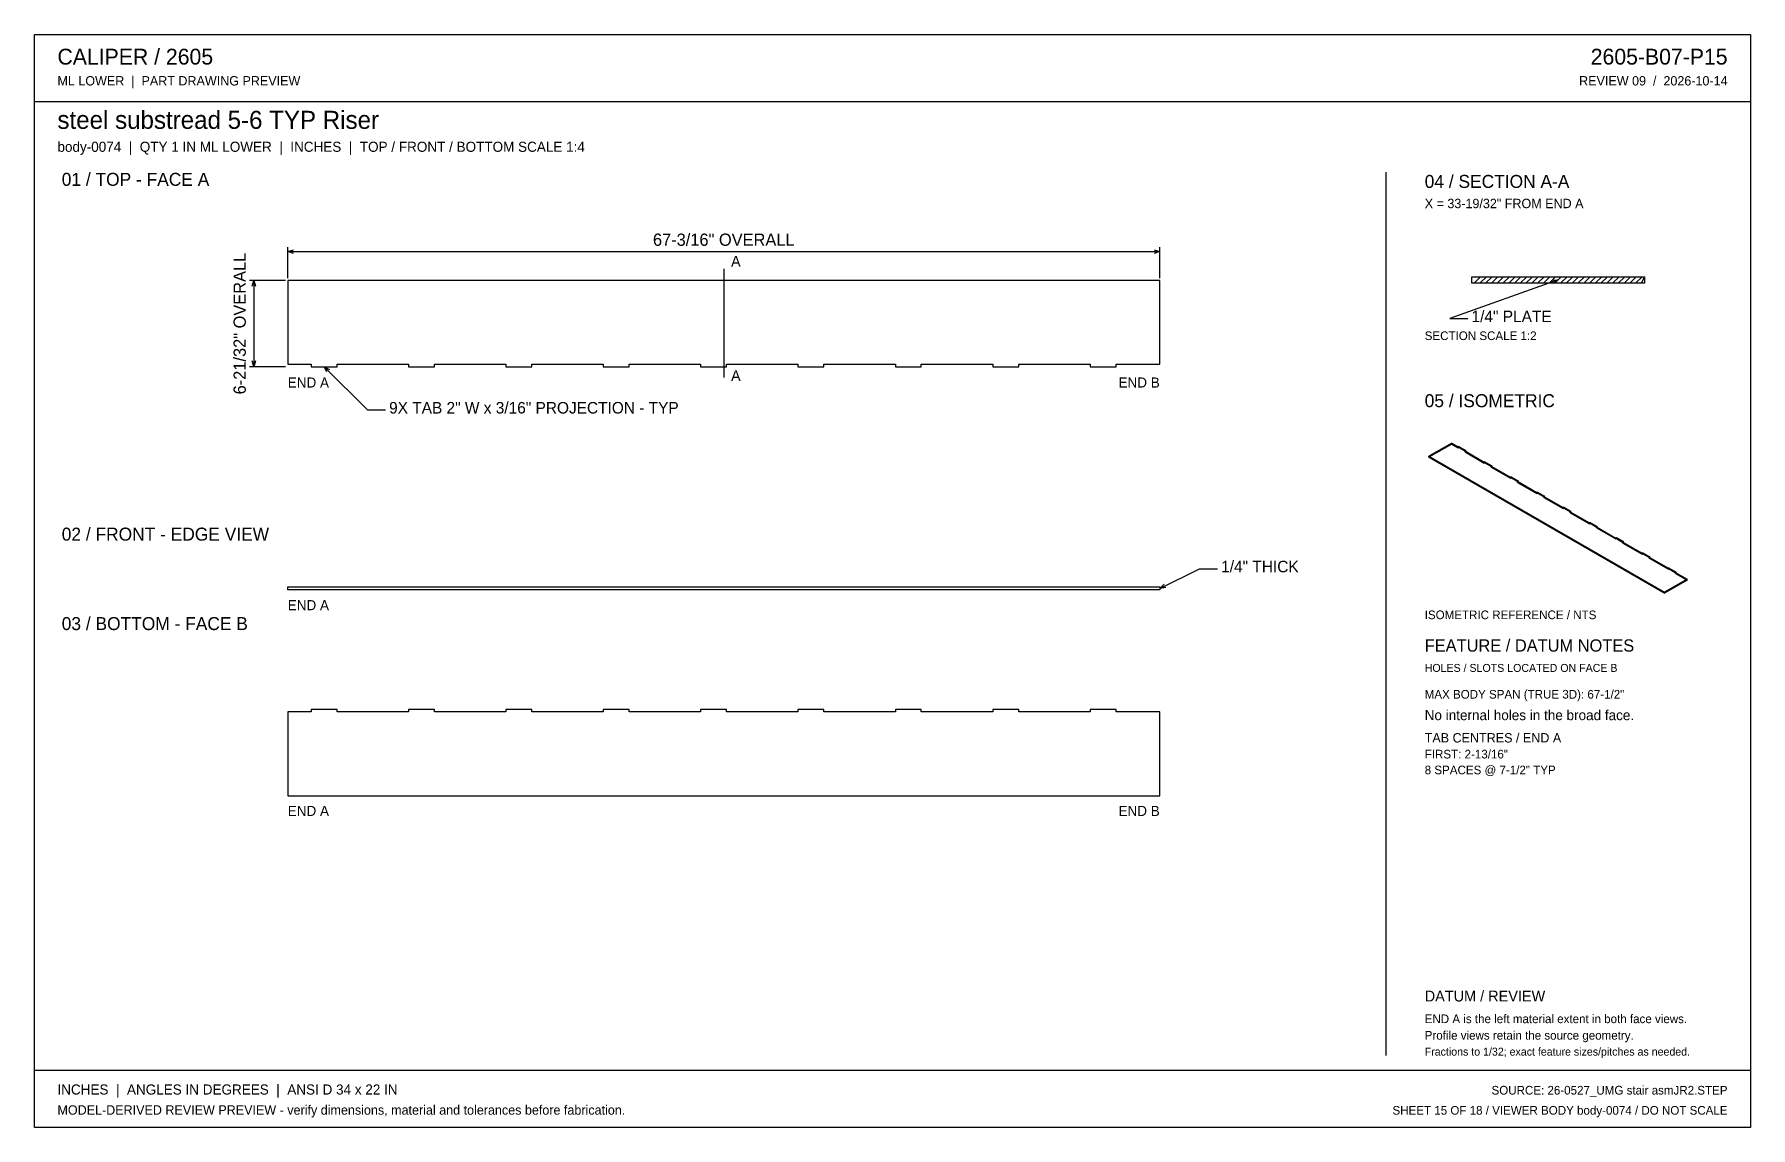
# Model space of a CAD drawing. Header units: inches. Extents: x 2 to 134, y 2 to 86.
import ezdxf
from ezdxf.enums import TextEntityAlignment as Align

# ---------------------------------------------------------------- set-up
doc = ezdxf.new("R2010")
doc.units = ezdxf.units.IN
doc.header["$MEASUREMENT"] = 0

msp = doc.modelspace()

# ---------------------------------------------------------------- linework, layer by layer
at = {"layer": 'ANNOTATION'}
for p, q in [((21.41, 67.32), (21.41, 69.71)), ((21.41, 69.38), (21.85, 69.52)), ((21.41, 69.38), (88.59, 69.38)), ((21.85, 69.24), (21.41, 69.38)), ((88.15, 69.52), (88.59, 69.38)), ((88.59, 69.38), (88.15, 69.24)), ((88.59, 67.32), (88.59, 69.71)), ((55, 68.04), (55, 59.68)), ((21.24, 67.15), (18.46, 67.15)), ((18.66, 66.71), (18.8, 67.15)), ((18.8, 67.15), (18.8, 60.51)), ((18.8, 67.15), (18.93, 66.71)), ((119.28, 67.19), (110.94, 64.22)), ((118.81, 67.18), (119.28, 67.19)), ((119.28, 67.19), (118.91, 66.91)), ((110.94, 64.22), (112.33, 64.22)), ((18.8, 60.51), (18.66, 60.96)), ((18.93, 60.96), (18.8, 60.51)), ((21.24, 60.51), (18.46, 60.51)), ((24.22, 60.51), (27.55, 57.18)), ((24.43, 60.1), (24.22, 60.51)), ((24.22, 60.51), (24.63, 60.3)), ((27.55, 57.18), (28.94, 57.18)), ((88.59, 43.43), (91.65, 44.94)), ((88.59, 43.43), (88.93, 43.75)), ((91.65, 44.94), (93.04, 44.94)), ((89.05, 43.5), (88.59, 43.43))]:
    msp.add_line(p, q, dxfattribs=at)
at = {"layer": 'OUTLINE'}
for p, q in [((1.89, 86.11), (134.11, 86.11)), ((1.89, 1.89), (1.89, 86.11)), ((134.11, 86.11), (134.11, 1.89)), ((1.89, 80.94), (134.11, 80.94)), ((106, 75.5), (106, 7.44)), ((112.64, 67.44), (125.92, 67.44)), ((112.64, 66.94), (112.64, 67.44)), ((112.8, 66.94), (113.3, 67.44)), ((113.25, 66.94), (113.75, 67.44)), ((113.69, 66.94), (114.19, 67.44)), ((114.14, 66.94), (114.64, 67.44)), ((114.58, 66.94), (115.08, 67.44)), ((115.02, 66.94), (115.52, 67.44)), ((115.47, 66.94), (115.97, 67.44)), ((115.91, 66.94), (116.41, 67.44)), ((116.36, 66.94), (116.86, 67.44)), ((116.8, 66.94), (117.3, 67.44)), ((117.25, 66.94), (117.75, 67.44)), ((117.69, 66.94), (118.19, 67.44)), ((118.14, 66.94), (118.64, 67.44)), ((118.58, 66.94), (119.08, 67.44)), ((119.02, 66.94), (119.52, 67.44)), ((119.47, 66.94), (119.97, 67.44)), ((119.91, 66.94), (120.41, 67.44)), ((120.36, 66.94), (120.86, 67.44)), ((120.8, 66.94), (121.3, 67.44)), ((121.25, 66.94), (121.75, 67.44)), ((121.69, 66.94), (122.19, 67.44)), ((122.14, 66.94), (122.64, 67.44)), ((122.58, 66.94), (123.08, 67.44)), ((123.02, 66.94), (123.52, 67.44)), ((123.47, 66.94), (123.97, 67.44)), ((123.91, 66.94), (124.41, 67.44)), ((124.36, 66.94), (124.86, 67.44)), ((124.8, 66.94), (125.3, 67.44)), ((125.25, 66.94), (125.75, 67.44)), ((125.69, 66.94), (125.92, 67.44)), ((125.92, 67.44), (125.92, 66.94)), ((88.59, 67.15), (21.41, 67.15)), ((21.41, 67.15), (21.41, 60.7)), ((88.59, 60.7), (88.59, 67.15)), ((125.92, 66.94), (112.64, 66.94)), ((21.41, 60.7), (23.22, 60.7)), ((23.22, 60.7), (23.22, 60.51)), ((23.22, 60.51), (25.22, 60.51)), ((25.22, 60.51), (25.22, 60.7)), ((25.22, 60.7), (30.72, 60.7)), ((30.72, 60.7), (30.72, 60.51)), ((30.72, 60.51), (32.72, 60.51)), ((32.72, 60.51), (32.72, 60.7)), ((32.72, 60.7), (38.22, 60.7)), ((38.22, 60.7), (38.22, 60.51)), ((38.22, 60.51), (40.22, 60.51)), ((40.22, 60.51), (40.22, 60.7)), ((40.22, 60.7), (45.72, 60.7)), ((45.72, 60.7), (45.72, 60.51)), ((45.72, 60.51), (47.72, 60.51)), ((47.72, 60.51), (47.72, 60.7)), ((47.72, 60.7), (53.22, 60.7)), ((53.22, 60.7), (53.22, 60.51)), ((53.22, 60.51), (55.22, 60.51)), ((55.22, 60.51), (55.22, 60.7)), ((55.22, 60.7), (60.72, 60.7)), ((60.72, 60.7), (60.72, 60.51)), ((60.72, 60.51), (62.72, 60.51)), ((62.72, 60.51), (62.72, 60.7)), ((62.72, 60.7), (68.22, 60.7)), ((68.22, 60.7), (68.22, 60.51)), ((68.22, 60.51), (70.22, 60.51)), ((70.22, 60.51), (70.22, 60.7)), ((70.22, 60.7), (75.72, 60.7)), ((75.72, 60.7), (75.72, 60.51)), ((75.72, 60.51), (77.72, 60.51)), ((77.72, 60.51), (77.72, 60.7)), ((77.72, 60.7), (83.22, 60.7)), ((83.22, 60.7), (83.22, 60.51)), ((83.22, 60.51), (85.22, 60.51)), ((85.22, 60.51), (85.22, 60.7)), ((85.22, 60.7), (88.59, 60.7)), ((111.08, 54.61), (109.33, 53.61)), ((111.08, 54.54), (109.33, 53.53)), ((111.08, 54.61), (111.57, 54.33)), ((111.08, 54.54), (111.08, 54.61)), ((111.08, 54.54), (111.57, 54.25)), ((111.62, 54.36), (111.57, 54.33)), ((111.57, 54.25), (111.57, 54.33)), ((111.62, 54.28), (111.57, 54.25)), ((111.62, 54.28), (111.62, 54.36)), ((111.62, 54.36), (112.16, 54.05)), ((111.62, 54.28), (112.16, 53.97)), ((109.33, 53.61), (127.48, 43.13)), ((109.33, 53.53), (109.33, 53.61)), ((109.33, 53.53), (127.48, 43.05)), ((112.16, 54.05), (112.11, 54.02)), ((112.11, 54.02), (113.59, 53.16)), ((112.11, 53.94), (112.11, 54.02)), ((112.16, 53.97), (112.11, 53.94)), ((112.11, 53.94), (113.59, 53.08)), ((112.16, 53.97), (112.16, 54.05)), ((113.64, 53.19), (113.59, 53.16)), ((113.59, 53.08), (113.59, 53.16)), ((113.64, 53.11), (113.59, 53.08)), ((113.64, 53.19), (114.18, 52.88)), ((113.64, 53.11), (113.64, 53.19)), ((113.64, 53.11), (114.18, 52.8)), ((114.18, 52.88), (114.13, 52.85)), ((114.13, 52.77), (114.13, 52.85)), ((114.13, 52.85), (115.62, 51.99)), ((114.18, 52.8), (114.13, 52.77)), ((114.13, 52.77), (115.62, 51.91)), ((114.18, 52.8), (114.18, 52.88)), ((115.67, 52.02), (115.62, 51.99)), ((115.62, 51.91), (115.62, 51.99)), ((115.67, 51.94), (115.62, 51.91)), ((115.67, 51.94), (115.67, 52.02)), ((115.67, 52.02), (116.21, 51.71)), ((115.67, 51.94), (116.21, 51.63)), ((116.21, 51.71), (116.16, 51.68)), ((116.16, 51.68), (117.64, 50.82)), ((116.16, 51.6), (116.16, 51.68)), ((116.21, 51.63), (116.16, 51.6)), ((116.16, 51.6), (117.64, 50.74)), ((116.21, 51.63), (116.21, 51.71)), ((117.69, 50.85), (117.64, 50.82)), ((117.64, 50.74), (117.64, 50.82)), ((117.69, 50.77), (117.64, 50.74)), ((117.69, 50.85), (118.23, 50.54)), ((117.69, 50.77), (117.69, 50.85)), ((117.69, 50.77), (118.23, 50.46)), ((118.23, 50.54), (118.18, 50.51)), ((118.18, 50.43), (118.18, 50.51)), ((118.18, 50.51), (119.67, 49.65)), ((118.23, 50.46), (118.18, 50.43)), ((118.18, 50.43), (119.67, 49.58)), ((118.23, 50.46), (118.23, 50.54)), ((119.72, 49.68), (119.67, 49.65)), ((119.67, 49.58), (119.67, 49.65)), ((119.72, 49.6), (119.67, 49.58)), ((119.72, 49.68), (120.26, 49.37)), ((119.72, 49.6), (119.72, 49.68)), ((119.72, 49.6), (120.26, 49.29)), ((120.26, 49.37), (120.21, 49.34)), ((120.21, 49.26), (120.21, 49.34)), ((120.21, 49.34), (121.69, 48.48)), ((120.26, 49.29), (120.21, 49.26)), ((120.21, 49.26), (121.69, 48.41)), ((120.26, 49.29), (120.26, 49.37)), ((121.74, 48.51), (121.69, 48.48)), ((121.69, 48.41), (121.69, 48.48)), ((121.74, 48.44), (121.69, 48.41)), ((121.74, 48.51), (122.28, 48.2)), ((121.74, 48.44), (121.74, 48.51)), ((121.74, 48.44), (122.28, 48.12)), ((122.28, 48.2), (122.23, 48.17)), ((122.23, 48.09), (122.23, 48.17)), ((122.23, 48.17), (123.72, 47.31)), ((122.28, 48.12), (122.23, 48.09)), ((122.23, 48.09), (123.72, 47.24)), ((122.28, 48.12), (122.28, 48.2)), ((123.77, 47.34), (123.72, 47.31)), ((123.72, 47.24), (123.72, 47.31)), ((123.77, 47.27), (123.72, 47.24)), ((123.77, 47.34), (124.31, 47.03)), ((123.77, 47.27), (123.77, 47.34)), ((123.77, 47.27), (124.31, 46.95)), ((124.31, 47.03), (124.26, 47)), ((124.26, 46.92), (124.26, 47)), ((124.26, 47), (125.74, 46.14)), ((124.31, 46.95), (124.26, 46.92)), ((124.26, 46.92), (125.74, 46.07)), ((124.31, 46.95), (124.31, 47.03)), ((125.8, 46.17), (125.74, 46.14)), ((125.74, 46.07), (125.74, 46.14)), ((125.8, 46.1), (125.74, 46.07)), ((125.8, 46.1), (125.8, 46.17)), ((125.8, 46.17), (126.34, 45.86)), ((125.8, 46.1), (126.34, 45.78)), ((126.34, 45.86), (126.29, 45.83)), ((126.29, 45.83), (127.77, 44.98)), ((126.29, 45.75), (126.29, 45.83)), ((126.34, 45.78), (126.29, 45.75)), ((126.29, 45.75), (127.77, 44.9)), ((126.34, 45.78), (126.34, 45.86)), ((127.82, 45), (127.77, 44.98)), ((127.77, 44.9), (127.77, 44.98)), ((127.82, 45), (128.36, 44.69)), ((127.82, 44.93), (127.82, 45)), ((129.22, 44.14), (127.48, 43.13)), ((129.22, 44.06), (127.48, 43.05)), ((127.82, 44.93), (127.77, 44.9)), ((127.82, 44.93), (128.36, 44.61)), ((128.36, 44.69), (128.31, 44.66)), ((128.31, 44.66), (129.22, 44.14)), ((128.31, 44.59), (128.31, 44.66)), ((128.36, 44.61), (128.31, 44.59)), ((128.31, 44.59), (129.22, 44.06)), ((128.36, 44.61), (128.36, 44.69)), ((129.22, 44.06), (129.22, 44.14)), ((21.41, 43.56), (88.59, 43.56)), ((21.41, 43.31), (21.41, 43.56)), ((88.59, 43.31), (21.41, 43.31)), ((88.59, 43.56), (88.59, 43.31)), ((127.48, 43.05), (127.48, 43.13)), ((23.22, 33.91), (21.41, 33.91)), ((21.41, 33.91), (21.41, 27.46)), ((25.22, 34.1), (23.22, 34.1)), ((23.22, 34.1), (23.22, 33.91)), ((25.22, 33.91), (25.22, 34.1)), ((30.72, 33.91), (25.22, 33.91)), ((32.72, 34.1), (30.72, 34.1)), ((30.72, 34.1), (30.72, 33.91)), ((32.72, 33.91), (32.72, 34.1)), ((38.22, 33.91), (32.72, 33.91)), ((40.22, 34.1), (38.22, 34.1)), ((38.22, 34.1), (38.22, 33.91)), ((40.22, 33.91), (40.22, 34.1)), ((45.72, 33.91), (40.22, 33.91)), ((47.72, 34.1), (45.72, 34.1)), ((45.72, 34.1), (45.72, 33.91)), ((47.72, 33.91), (47.72, 34.1)), ((53.22, 33.91), (47.72, 33.91)), ((55.22, 34.1), (53.22, 34.1)), ((53.22, 34.1), (53.22, 33.91)), ((55.22, 33.91), (55.22, 34.1)), ((60.72, 33.91), (55.22, 33.91)), ((62.72, 34.1), (60.72, 34.1)), ((60.72, 34.1), (60.72, 33.91)), ((62.72, 33.91), (62.72, 34.1)), ((68.22, 33.91), (62.72, 33.91)), ((70.22, 34.1), (68.22, 34.1)), ((68.22, 34.1), (68.22, 33.91)), ((70.22, 33.91), (70.22, 34.1)), ((75.72, 33.91), (70.22, 33.91)), ((77.72, 34.1), (75.72, 34.1)), ((75.72, 34.1), (75.72, 33.91)), ((77.72, 33.91), (77.72, 34.1)), ((83.22, 33.91), (77.72, 33.91)), ((85.22, 34.1), (83.22, 34.1)), ((83.22, 34.1), (83.22, 33.91)), ((85.22, 33.91), (85.22, 34.1)), ((88.59, 33.91), (85.22, 33.91)), ((88.59, 27.46), (88.59, 33.91)), ((21.41, 27.46), (88.59, 27.46)), ((1.89, 6.33), (134.11, 6.33)), ((134.11, 1.89), (1.89, 1.89))]:
    msp.add_line(p, q, dxfattribs=at)

# ---------------------------------------------------------------- texts
at = {"layer": 'ANNOTATION'}
for s, height, p in [('CALIPER / 2605', 1.2222, (3.67, 83.78)), ('ML LOWER  |  PART DRAWING PREVIEW', 0.7222, (3.67, 82.17)), ('steel substread 5-6 TYP Riser', 1.3889, (3.67, 78.83)), ('body-0074  |  QTY 1 IN ML LOWER  |  INCHES  |  TOP / FRONT / BOTTOM SCALE 1:4', 0.7778, (3.67, 77.06)), ('01 / TOP - FACE A', 1, (4, 74.44)), ('04 / SECTION A-A', 1, (109, 74.28)), ('X = 33-19/32" FROM END A', 0.7222, (109, 72.72)), ('A', 0.833, (55.56, 68.21)), ('1/4" PLATE', 0.889, (112.61, 63.94)), ('SECTION SCALE 1:2', 0.6667, (109, 62.56)), ('END A', 0.778, (21.41, 58.9)), ('A', 0.833, (55.56, 59.4)), ('05 / ISOMETRIC', 1, (109, 57.39)), ('9X TAB 2" W x 3/16" PROJECTION - TYP', 0.8889, (29.22, 56.9)), ('02 / FRONT - EDGE VIEW', 1, (4, 47.11)), ('1/4" THICK', 0.889, (93.32, 44.67)), ('END A', 0.778, (21.41, 41.75)), ('03 / BOTTOM - FACE B', 1, (4, 40.22)), ('ISOMETRIC REFERENCE / NTS', 0.6667, (109, 41.06)), ('FEATURE / DATUM NOTES', 0.9444, (109, 38.56)), ('HOLES / SLOTS LOCATED ON FACE B', 0.6111, (109, 37)), ('MAX BODY SPAN (TRUE 3D): 67-1/2"', 0.6667, (109, 34.94)), ('No internal holes in the broad face.', 0.7778, (109, 33.28)), ('TAB CENTRES / END A', 0.7222, (109, 31.56)), ('FIRST: 2-13/16"', 0.6667, (109, 30.33)), ('8 SPACES @ 7-1/2" TYP', 0.6667, (109, 29.11)), ('END A', 0.778, (21.41, 25.9)), ('DATUM / REVIEW', 0.8333, (109, 11.61)), ('END A is the left material extent in both face views.', 0.6667, (109, 9.94)), ('Profile views retain the source geometry.', 0.6667, (109, 8.67)), ('Fractions to 1/32; exact feature sizes/pitches as needed.', 0.6111, (109, 7.44)), ('INCHES  |  ANGLES IN DEGREES  |  ANSI D 34 x 22 IN', 0.7778, (3.67, 4.44)), ('MODEL-DERIVED REVIEW PREVIEW - verify dimensions, material and tolerances before fabrication.', 0.7222, (3.67, 2.89))]:
    msp.add_text(s, height=height, dxfattribs=at).set_placement(p)
for s, height, p in [('2605-B07-P15', 1.2222, (132.33, 83.78)), ('REVIEW 09  /  2026-10-14', 0.7222, (132.33, 82.17)), ('END B', 0.778, (88.59, 58.9)), ('END B', 0.778, (88.59, 25.9)), ('SOURCE: 26-0527_UMG stair asmJR2.STEP', 0.6667, (132.33, 4.44)), ('SHEET 15 OF 18 / VIEWER BODY body-0074 / DO NOT SCALE', 0.6667, (132.33, 2.89))]:
    msp.add_text(s, height=height, dxfattribs=at).set_placement(p, align=Align.RIGHT)
msp.add_text('67-3/16" OVERALL', height=0.9444, dxfattribs=at).set_placement((55, 69.82), align=Align.CENTER)
msp.add_text('6-21/32" OVERALL', height=0.9444, rotation=90, dxfattribs=at).set_placement((18.18, 63.83), align=Align.CENTER)

doc.saveas('drawing.dxf')
